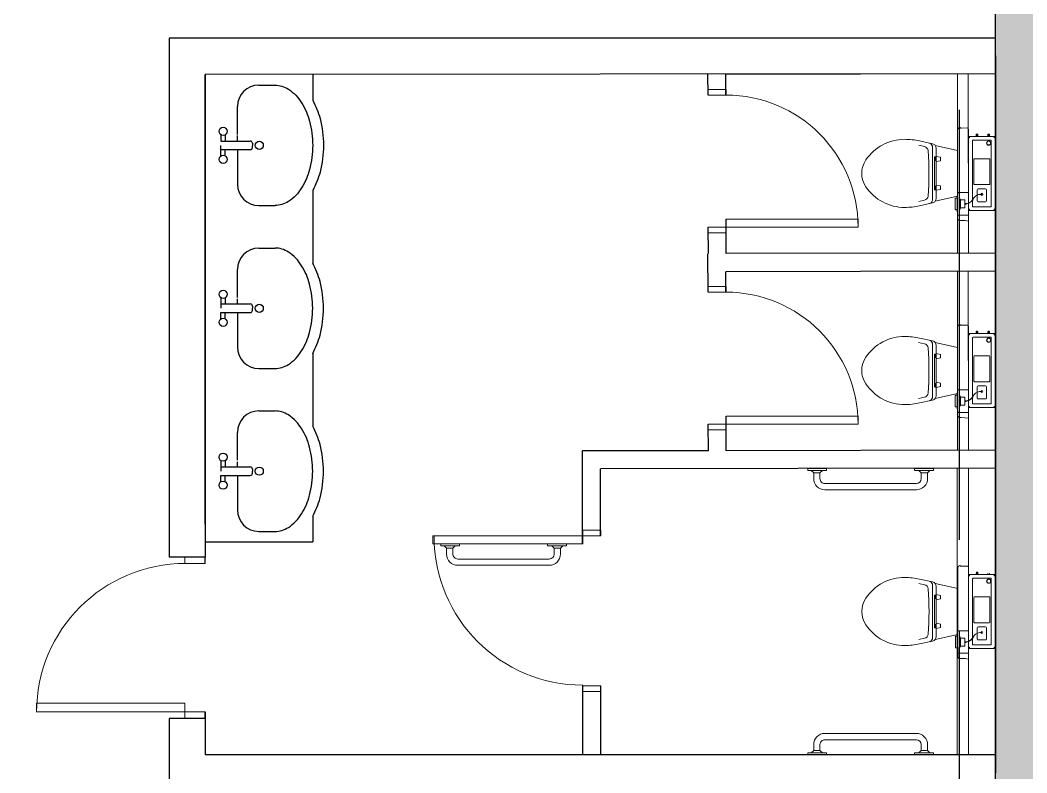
# Model space of a CAD drawing. Header units: millimetres. Extents: x -1544140 to 7445918, y -1294905 to 2019878.
# Drawn here: x 130160 to 135774, y 258207 to 262407 of the extents above; entities that cross this region are included whole.
import ezdxf

# ---------------------------------------------------------------- set-up
doc = ezdxf.new("R2010")
doc.units = ezdxf.units.MM
doc.header["$MEASUREMENT"] = 0
doc.linetypes.add('ACAD_ISO02W100', pattern=[15, 12, -3])
doc.layers.add('JA_Building Outline', color=7, linetype='Continuous', lineweight=5)
doc.layers.add('SANTEH', color=7, linetype='Continuous')

msp = doc.modelspace()

# ---------------------------------------------------------------- hatches: boundary and pattern name
at = {"true_color": 0x636466, "transparency": 33554687}
h = msp.add_hatch(color=251, dxfattribs=at)
h.dxf.hatch_style = 1
h.paths.add_polyline_path([(147385.5, 230107.1), (141380.1, 230107.1), (141379.9, 229707.1), (147385.4, 229707.1)])
h.paths.add_polyline_path([(153369.4, 230107.1), (147385.5, 230107.1), (147385.4, 229707.1), (153369.1, 229707.1)])
h.paths.add_polyline_path([(159397.7, 230107.1), (153369.4, 230107.1), (153369.1, 229707.1), (159397.7, 229707.1)])
h.paths.add_polyline_path([(165397.7, 230107.1), (159397.7, 230107.1), (159397.7, 229707.1), (165397.7, 229707.1)])
h.paths.add_polyline_path([(171397.7, 230107.1), (165397.7, 230107.1), (165397.7, 229707.1), (171397.7, 229707.1)])
h.paths.add_polyline_path([(165397.7, 208307.1), (159597.7, 208307.1), (159597.7, 196707.1), (165397.7, 196707.1), (165397.7, 197107.1), (159997.7, 197107.1), (159997.7, 207907.1), (165397.7, 207907.1)])
h.paths.add_polyline_path([(171397.7, 208307.1), (165397.7, 208307.1), (165397.7, 207907.1), (171397.7, 207907.1)])
h.paths.add_polyline_path([(165397.7, 163307.1), (153316, 163307.1), (153315.7, 162907.1), (165397.7, 162907.1)])
h.paths.add_polyline_path([(153197.7, 184307.1), (147369.8, 184307.1), (147369.7, 183907.1), (152797.7, 183907.1), (152797.7, 162907.1), (153315.7, 162907.1), (153316, 163307.1), (153197.7, 163307.1)])
h.paths.add_polyline_path([(147369.8, 184307.1), (142575.3, 184307.1), (142575.3, 183907.1), (147369.7, 183907.1)])
h.paths.add_polyline_path([(165997.7, 190959.2), (165597.7, 190959.2), (165597.7, 163307.1), (165397.7, 163307.1), (165397.7, 162907.1), (165997.7, 162907.1)])
h.paths.add_polyline_path([(165597.7, 191859.2), (165997.7, 191859.2), (165997.7, 197107.1), (165397.7, 197107.1), (165397.7, 196707.1), (165597.7, 196707.1)])
h.paths.add_polyline_path([(180461.7, 229707.1), (180461.7, 230107.1), (171397.7, 230107.1), (171397.7, 229707.1)])
h.paths.add_polyline_path([(181361.7, 230107.1), (181361.7, 229707.1), (183597.7, 229707.1), (183597.7, 208307.1), (171397.7, 208307.1), (171397.7, 207907.1), (183997.7, 207907.1), (183997.7, 230107.1)])
h.paths.add_polyline_path([(131135.5, 266107.1), (131135.5, 265707.1), (135597.7, 265707.1), (135597.8, 229707.1), (141379.9, 229707.1), (141380.1, 230107.1), (135997.8, 230107.1), (135997.7, 266107.1)])
h.paths.add_polyline_path([(130235.5, 265707.1), (130235.5, 266107.1), (113797.7, 266107.1), (113797.7, 229462.1), (114197.7, 229462.4), (114197.7, 265707.1)])

# ---------------------------------------------------------------- linework, layer by layer
at = {"color": 9, "linetype": 'ACAD_ISO02W100', "ltscale": 200, "true_color": 0xc4c4c5}
msp.add_line((135397.9, 184507.1), (135397.7, 265707.1), dxfattribs=at)
for p, q in [((135598, 262307.3), (130991.3, 262306.9)), ((130991.3, 262306.9), (130991.5, 259411.3)), ((135598.2, 262107.3), (131191.3, 262103.4)), ((131191.3, 262103.4), (131191.5, 259411.3)), ((130991.5, 258510.9), (130991.3, 255378.9)), ((135598.2, 258307.3), (131191.8, 258307.3))]:
    msp.add_line(p, q)
at = {"color": 152, "true_color": 0x2776bb}
for p, q in [((135598.2, 262207.3), (135598.2, 258207.3)), ((133995.8, 261988.9), (133995.5, 262105.9)), ((135598, 262107.4), (134095.5, 262103.6)), ((134095.8, 261988.9), (134095.5, 262103.6)), ((134097.8, 261104.8), (134097.5, 261296.6)), ((133998, 261104.6), (133997.6, 261252.9)), ((133995.8, 260888.9), (133995.2, 261103.4)), ((135598.1, 261107.3), (134097.8, 261104.8)), ((135598, 261007.4), (134095.5, 261003.6)), ((134095.8, 260888.9), (134095.5, 261003.6)), ((134097.8, 260004.8), (134097.5, 260196.6)), ((133998, 260004.6), (133997.6, 260152.9)), ((133998, 260004.7), (133295.3, 260003.6)), ((133296.2, 259485.4), (133295.3, 260003.4)), ((135598, 260007.3), (134097.8, 260004.8)), ((135598.2, 259907.3), (133395.5, 259903.5)), ((133396.1, 259529.2), (133395.5, 259903.5)), ((131191.3, 259495.6), (131791.3, 259495.6)), ((135598.2, 259310.3), (135598.2, 258904.3)), ((133298, 258307.3), (133297.4, 258696.6)), ((133398.2, 258307.3), (133397.6, 258693.2)), ((135598.2, 258307.3), (133398.2, 258307.3))]:
    msp.add_line(p, q, dxfattribs=at)
at = {"color": 7}
for p, q in [((131191.5, 259411.3), (130991.5, 259411.3)), ((131191.5, 259375.2), (131191.5, 259410.9)), ((131191.5, 258547), (131191.8, 258307.3)), ((131191.5, 258510.9), (131191.5, 258547)), ((131191.5, 258510.9), (130991.5, 258510.9))]:
    msp.add_line(p, q, dxfattribs=at)
msp.add_lwpolyline([(131135.5, 265707.1), (135597.7, 265707.1), (135597.8, 229507.1), (135597.8, 229707.1), (180461.7, 229707.1)])
at = {"layer": 'JA_Building Outline', "color": 152, "lineweight": 20, "true_color": 0x2776bb}
for p, q in [((135387.5, 262106.9), (135388, 261107.1, 0)), ((135447.5, 262107), (135448, 261107.1)), ((135388, 261798.8, 0), (135392.9, 261804.8, 0)), ((135388, 261297.4, 0), (135388, 261798.8, 0)), ((135392.9, 261804.8, 0), (135396.7, 261807.5, 0)), ((135396.7, 261807.5, 0), (135399.8, 261808, 0)), ((135399.8, 261808, 0), (135402.2, 261807.1, 0)), ((135402.2, 261807.1, 0), (135404.1, 261805.7, 0)), ((135404.1, 261805.7, 0), (135405.8, 261804.7, 0)), ((135405.8, 261804.7, 0), (135407.4, 261804.6, 0)), ((135407.4, 261804.6, 0), (135409, 261805.2, 0)), ((135409, 261805.2, 0), (135442.6, 261805.6)), ((135442.6, 261805.6), (135444.3, 261805.3)), ((135444.3, 261805.3), (135446.1, 261803.4)), ((135446.1, 261803.4), (135448, 261799.3)), ((135448, 261286.4), (135448, 261799.3)), ((135248.4, 261716.9, 0), (135175.3, 261733.1, 0)), ((135489.5, 261758.3), (135496, 261758.3)), ((135491.5, 261763.3), (135493.5, 261763.3)), ((135492, 261770.8), (135493.5, 261770.8)), ((135498, 261771.3), (135494, 261771.3)), ((135498, 261766.3), (135494, 261766.3)), ((135502.5, 261758.3), (135496, 261758.3)), ((135500, 261770.8), (135498.5, 261770.8)), ((135500.5, 261763.3), (135498.5, 261763.3)), ((135554.5, 261758.3), (135561, 261758.3)), ((135556.5, 261763.3), (135558.5, 261763.3)), ((135557, 261770.8), (135558.5, 261770.8)), ((135563, 261771.3), (135559, 261771.3)), ((135563, 261766.3), (135559, 261766.3)), ((135567.5, 261758.3), (135561, 261758.3)), ((135565, 261770.8), (135563.5, 261770.8)), ((135565.5, 261763.3), (135563.5, 261763.3)), ((135170.6, 261708.6, 0), (135203.4, 261701.3, 0)), ((135248, 261696.9, 0), (135248, 261407.3, 0)), ((135388, 261679.9, 0), (135262.9, 261707.7, 0)), ((135268, 261692.5, 0), (135268, 261649.1, 0)), ((135388, 261702.4, 0), (135388, 261401.8, 0)), ((135388, 261679.9, 0), (135388, 261424.3, 0)), ((135258, 261639.1, 0), (135258, 261465.1, 0)), ((135262, 261640.1, 0), (135262, 261624.1, 0)), ((135268, 261640.1, 0), (135262, 261640.1, 0)), ((135262, 261624.1, 0), (135268, 261624.1, 0)), ((135268, 261649.1, 0), (135268, 261455.1, 0)), ((135293, 261642.1, 0), (135268, 261646.5, 0)), ((135268, 261617.7, 0), (135293, 261622.1, 0)), ((135293, 261622.1, 0), (135293, 261642.1, 0)), ((135262, 261480.1, 0), (135268, 261480.1, 0)), ((135262, 261464.1, 0), (135262, 261480.1, 0)), ((135268, 261464.1, 0), (135262, 261464.1, 0)), ((135268, 261486.5, 0), (135293, 261482.1, 0)), ((135293, 261462.1, 0), (135268, 261457.7, 0)), ((135268, 261455.1, 0), (135268, 261411.8, 0)), ((135293, 261482.1, 0), (135293, 261462.1, 0)), ((135203.4, 261403, 0), (135170.6, 261395.7, 0)), ((135262.9, 261396.6, 0), (135388, 261424.3, 0)), ((135375, 261352.3, 0), (135375, 261411.3, 0)), ((135378, 261414.3, 0), (135385, 261414.3, 0)), ((135385, 261339.8, 0), (135385, 261423.8, 0)), ((135175.3, 261371.1, 0), (135248.4, 261387.4, 0)), ((135378, 261349.3, 0), (135385, 261349.3, 0)), ((135388, 261297.4, 0), (135393.3, 261292.6, 0)), ((135393.3, 261292.6, 0), (135398.3, 261290.4, 0)), ((135398.3, 261290.4, 0), (135403, 261289.9, 0)), ((135403, 261289.9, 0), (135407.4, 261289.8, 0)), ((135407.4, 261289.8, 0), (135430.1, 261289)), ((135430.1, 261289), (135448, 261286.4)), ((135387.4, 261006.9), (135388, 260007.1, 0)), ((135447.4, 261007), (135448, 260007.1)), ((135388, 260698.9, 0), (135392.9, 260704.8, 0)), ((135388, 260197.4, 0), (135388, 260698.9, 0)), ((135392.9, 260704.8, 0), (135396.7, 260707.5, 0)), ((135396.7, 260707.5, 0), (135399.8, 260708, 0)), ((135399.8, 260708, 0), (135402.1, 260707.1, 0)), ((135402.1, 260707.1, 0), (135404.1, 260705.7, 0)), ((135404.1, 260705.7, 0), (135405.8, 260704.7, 0)), ((135405.8, 260704.7, 0), (135407.4, 260704.6, 0)), ((135407.4, 260704.6, 0), (135409, 260705.2, 0)), ((135409, 260705.2, 0), (135442.6, 260705.6)), ((135442.6, 260705.6), (135444.3, 260705.3)), ((135444.3, 260705.3), (135446, 260703.4)), ((135446, 260703.4), (135448, 260699.3)), ((135448, 260186.4), (135448, 260699.3)), ((135489.5, 260658.3), (135496, 260658.3)), ((135491.5, 260663.3), (135493.5, 260663.3)), ((135492, 260670.8), (135493.5, 260670.8)), ((135498, 260671.3), (135494, 260671.3)), ((135498, 260666.3), (135494, 260666.3)), ((135502.5, 260658.3), (135496, 260658.3)), ((135500, 260670.8), (135498.5, 260670.8)), ((135500.5, 260663.3), (135498.5, 260663.3)), ((135554.5, 260658.3), (135561, 260658.3)), ((135556.5, 260663.3), (135558.5, 260663.3)), ((135557, 260670.8), (135558.5, 260670.8)), ((135563, 260671.3), (135559, 260671.3)), ((135563, 260666.3), (135559, 260666.3)), ((135567.5, 260658.3), (135561, 260658.3)), ((135565, 260670.8), (135563.5, 260670.8)), ((135565.5, 260663.3), (135563.5, 260663.3)), ((135170.5, 260608.6, 0), (135203.4, 260601.3, 0)), ((135248.4, 260616.9, 0), (135175.2, 260633.1, 0)), ((135388, 260579.9, 0), (135262.8, 260607.7, 0)), ((135388, 260602.4, 0), (135388, 260301.8, 0)), ((135248, 260596.9, 0), (135248, 260307.3, 0)), ((135268, 260592.5, 0), (135268, 260549.1, 0)), ((135268, 260549.1, 0), (135268, 260355.1, 0)), ((135293, 260542.1, 0), (135268, 260546.5, 0)), ((135388, 260579.9, 0), (135388, 260324.3, 0)), ((135258, 260539.1, 0), (135258, 260365.1, 0)), ((135262, 260540.1, 0), (135262, 260524.1, 0)), ((135268, 260540.1, 0), (135262, 260540.1, 0)), ((135262, 260524.1, 0), (135268, 260524.1, 0)), ((135268, 260517.7, 0), (135293, 260522.1, 0)), ((135293, 260522.1, 0), (135293, 260542.1, 0)), ((135262, 260380.1, 0), (135268, 260380.1, 0)), ((135262, 260364.1, 0), (135262, 260380.1, 0)), ((135268, 260386.5, 0), (135293, 260382.1, 0)), ((135293, 260382.1, 0), (135293, 260362.1, 0)), ((135268, 260364.1, 0), (135262, 260364.1, 0)), ((135262.8, 260296.6, 0), (135388, 260324.3, 0)), ((135293, 260362.1, 0), (135268, 260357.7, 0)), ((135268, 260355.1, 0), (135268, 260311.8, 0)), ((135385, 260239.8, 0), (135385, 260323.8, 0)), ((135203.4, 260303, 0), (135170.5, 260295.7, 0)), ((135175.2, 260271.1, 0), (135248.4, 260287.4, 0)), ((135375, 260252.3, 0), (135375, 260311.3, 0)), ((135378, 260314.3, 0), (135385, 260314.3, 0)), ((135378, 260249.3, 0), (135385, 260249.3, 0)), ((135388, 260197.4, 0), (135393.3, 260192.6, 0)), ((135393.3, 260192.6, 0), (135398.2, 260190.4, 0)), ((135398.2, 260190.4, 0), (135402.9, 260189.9, 0)), ((135402.9, 260189.9, 0), (135407.4, 260189.8, 0)), ((135407.4, 260189.8, 0), (135430, 260189)), ((135430, 260189), (135448, 260186.4)), ((135385.3, 259906.7), (135385.3, 258307.3)), ((135447.8, 259906.9), (135448.2, 258307.3)), ((135388.2, 259354.3, 0), (135393.1, 259360.2, 0)), ((135388.2, 258852.9, 0), (135388.2, 259354.3, 0)), ((135393.1, 259360.2, 0), (135397, 259363, 0)), ((135397, 259363, 0), (135400, 259363.5, 0)), ((135400, 259363.5, 0), (135402.4, 259362.6, 0)), ((135402.4, 259362.6, 0), (135404.3, 259361.2, 0)), ((135404.3, 259361.2, 0), (135406, 259360.1, 0)), ((135406, 259360.1, 0), (135407.6, 259360.1, 0)), ((135407.6, 259360.1, 0), (135409.2, 259360.7, 0)), ((135409.2, 259360.7, 0), (135442.8, 259361.1)), ((135442.8, 259361.1), (135444.5, 259360.7)), ((135444.5, 259360.7), (135446.3, 259358.9)), ((135446.3, 259358.9), (135448.2, 259354.8)), ((135448.2, 258841.8), (135448.2, 259354.8)), ((135489.7, 259313.8), (135496.2, 259313.8)), ((135491.7, 259318.8), (135493.7, 259318.8)), ((135492.2, 259326.3), (135493.7, 259326.3)), ((135498.2, 259326.8), (135494.2, 259326.8)), ((135498.2, 259321.8), (135494.2, 259321.8)), ((135502.7, 259313.8), (135496.2, 259313.8)), ((135500.2, 259326.3), (135498.7, 259326.3)), ((135500.7, 259318.8), (135498.7, 259318.8)), ((135554.7, 259313.8), (135561.2, 259313.8)), ((135556.7, 259318.8), (135558.7, 259318.8)), ((135567.7, 259313.8), (135561.2, 259313.8)), ((135565.7, 259318.8), (135563.7, 259318.8)), ((135170.8, 259264, 0), (135203.6, 259256.7, 0)), ((135248.6, 259272.4, 0), (135175.5, 259288.6, 0)), ((135388.2, 259235.4, 0), (135263.1, 259263.2, 0)), ((135388.2, 259257.9, 0), (135388.2, 258957.3, 0)), ((135248.2, 259252.4, 0), (135248.2, 258962.8, 0)), ((135268.2, 259248, 0), (135268.2, 259204.6, 0)), ((135268.2, 259204.6, 0), (135268.2, 259010.6, 0)), ((135293.2, 259197.6, 0), (135268.2, 259202, 0)), ((135388.2, 259235.4, 0), (135388.2, 258979.8, 0)), ((135258.2, 259194.6, 0), (135258.2, 259020.6, 0)), ((135262.2, 259195.6, 0), (135262.2, 259179.6, 0)), ((135268.2, 259195.6, 0), (135262.2, 259195.6, 0)), ((135262.2, 259179.6, 0), (135268.2, 259179.6, 0)), ((135268.2, 259173.2, 0), (135293.2, 259177.6, 0)), ((135293.2, 259177.6, 0), (135293.2, 259197.6, 0)), ((135262.2, 259035.6, 0), (135268.2, 259035.6, 0)), ((135262.2, 259019.6, 0), (135262.2, 259035.6, 0)), ((135268.2, 259042, 0), (135293.2, 259037.6, 0)), ((135293.2, 259037.6, 0), (135293.2, 259017.6, 0)), ((135268.2, 259019.6, 0), (135262.2, 259019.6, 0)), ((135263.1, 258952, 0), (135388.2, 258979.8, 0)), ((135293.2, 259017.6, 0), (135268.2, 259013.2, 0)), ((135268.2, 259010.6, 0), (135268.2, 258967.2, 0)), ((135385.2, 258895.2, 0), (135385.2, 258979.2, 0)), ((135203.6, 258958.5, 0), (135170.8, 258951.2, 0)), ((135175.5, 258926.6, 0), (135248.6, 258942.8, 0)), ((135375.2, 258907.7, 0), (135375.2, 258966.7, 0)), ((135378.2, 258969.7, 0), (135385.2, 258969.7, 0)), ((135378.2, 258904.7, 0), (135385.2, 258904.7, 0)), ((135388.2, 258852.9, 0), (135393.5, 258848, 0)), ((135393.5, 258848, 0), (135398.5, 258845.9, 0)), ((135398.5, 258845.9, 0), (135403.2, 258845.4, 0)), ((135403.2, 258845.4, 0), (135407.7, 258845.3, 0)), ((135407.7, 258845.3, 0), (135430.3, 258844.5)), ((135430.3, 258844.5), (135448.2, 258841.8))]:
    msp.add_line(p, q, dxfattribs=at)
at = {"layer": 'JA_Building Outline', "color": 152, "lineweight": 0, "true_color": 0x2776bb}
for p, q in [((133997.6, 261988.9), (133997.6, 262020.9)), ((133997.6, 262020.9), (134097.6, 262020.9)), ((134097.6, 262020.9), (134097.6, 261988.9)), ((134097.6, 261988.9), (133997.6, 261988.9)), ((133997.6, 261220.9), (133997.6, 261252.9)), ((133997.6, 261252.9), (134097.6, 261252.9)), ((134097.6, 261220.9), (133997.6, 261220.9)), ((134097.6, 261252.9), (134097.6, 261220.9)), ((133997.6, 260888.9), (133997.6, 260920.9)), ((133997.6, 260920.9), (134097.6, 260920.9)), ((134097.6, 260888.9), (133997.6, 260888.9)), ((134097.6, 260920.9), (134097.6, 260888.9)), ((133997.6, 260120.9), (133997.6, 260152.9)), ((133997.6, 260152.9), (134097.6, 260152.9)), ((134097.6, 260120.9), (133997.6, 260120.9)), ((134097.6, 260152.9), (134097.6, 260120.9)), ((133297.6, 259529.2), (133297.6, 259561.2)), ((133297.6, 259561.2), (133397.6, 259561.2)), ((133397.6, 259561.2), (133397.6, 259529.2)), ((133397.6, 259529.2), (133297.6, 259529.2)), ((133297.6, 258661.2), (133297.6, 258693.2)), ((133297.6, 258693.2), (133397.6, 258693.2)), ((133397.6, 258661.2), (133297.6, 258661.2)), ((133397.6, 258693.2), (133397.6, 258661.2))]:
    msp.add_line(p, q, dxfattribs=at)
at = {"layer": 'JA_Building Outline', "color": 152, "lineweight": 5, "true_color": 0x2776bb}
for p, q in [((134097.6, 261988.9), (133997.6, 261988.9)), ((134097.6, 261252.9), (133997.6, 261252.9)), ((134097.6, 260888.9), (133997.6, 260888.9)), ((134097.6, 260152.9), (133997.6, 260152.9)), ((133297.6, 259529.2), (133397.6, 259529.2)), ((133297.6, 258693.2), (133397.6, 258693.2))]:
    msp.add_line(p, q, dxfattribs=at)
at = {"layer": 'JA_Building Outline', "color": 152, "linetype": 'Continuous', "lineweight": 20, "true_color": 0x2776bb}
for p, q in [((135448, 261592.3), (135448, 261754.8)), ((135595, 261757.8), (135451, 261757.8)), ((135470.6, 261688.3), (135470.6, 261735)), ((135473.6, 261738), (135572.3, 261738)), ((135575.3, 261688.3), (135575.3, 261735)), ((135598, 261754.8), (135598, 261511.3)), ((135470.6, 261511.3), (135470.6, 261688.3)), ((135575.3, 261611.3), (135575.3, 261688.3)), ((135478.6, 261492.4), (135478.6, 261631.1)), ((135481.6, 261634.1), (135564.3, 261634.1)), ((135567.3, 261492.4), (135567.3, 261631.1)), ((135448, 261592.3), (135448, 261348.8)), ((135575.3, 261592.3), (135575.3, 261611.3)), ((135575.3, 261439.3), (135575.3, 261592.3)), ((135470.6, 261492.3), (135470.6, 261511.3)), ((135598, 261511.3), (135598, 261348.8)), ((135398, 261443.9, 0), (135388, 261444.3, 0)), ((135470.6, 261439.3), (135470.6, 261492.3)), ((135481.6, 261489.4), (135564.3, 261489.4)), ((135497.5, 261439.3), (135497.5, 261460.8)), ((135543, 261466.3), (135503, 261466.3)), ((135548.5, 261439.3), (135548.5, 261460.8)), ((135398, 261381.8, 0), (135398, 261443.9, 0)), ((135398, 261410.3, 0), (135400.5, 261410.3, 0)), ((135402.5, 261408.3, 0), (135402.5, 261394.8, 0)), ((135402.5, 261381.8, 0), (135402.5, 261396.7, 0)), ((135427.7, 261404.2, 0), (135403, 261404.2, 0)), ((135403, 261404.2, 0), (135403, 261381.8, 0)), ((135427.7, 261404.2, 0), (135427.7, 261381.8, 0)), ((135470.6, 261368.5), (135470.6, 261439.3)), ((135497.5, 261398.8), (135497.5, 261439.3)), ((135543, 261393.3), (135503, 261393.3)), ((135548.5, 261398.8), (135548.5, 261439.3)), ((135575.3, 261368.5), (135575.3, 261439.3)), ((135398, 261319.6, 0), (135398, 261381.8, 0)), ((135398, 261353.3, 0), (135400.5, 261353.3, 0)), ((135402.5, 261381.8, 0), (135402.5, 261366.8, 0)), ((135402.5, 261355.3, 0), (135402.5, 261368.8, 0)), ((135403, 261381.8, 0), (135403, 261359.3, 0)), ((135427.7, 261359.3, 0), (135403, 261359.3, 0)), ((135428.7, 261384.1, 0), (135427.7, 261384.1, 0)), ((135427.7, 261359.3, 0), (135427.7, 261381.8, 0)), ((135428.7, 261379.4, 0), (135427.7, 261379.4, 0)), ((135429.6, 261383.7, 0), (135428.7, 261384.1, 0)), ((135429.6, 261379.8, 0), (135428.7, 261379.4, 0)), ((135434.1, 261383.7, 0), (135429.6, 261383.7, 0)), ((135429.6, 261383.7, 0), (135429.6, 261383.7, 0)), ((135434.1, 261379.9, 0), (135429.6, 261379.9, 0)), ((135429.6, 261379.9, 0), (135429.6, 261379.8, 0)), ((135436.4, 261383.2, 0), (135434.1, 261383.7, 0)), ((135436.4, 261380.3, 0), (135434.1, 261379.9, 0)), ((135595, 261345.8), (135451, 261345.8)), ((135473.6, 261365.5), (135572.3, 261365.5)), ((135398, 261319.6, 0), (135388, 261319.3, 0)), ((135448, 260492.3), (135448, 260654.8)), ((135595, 260657.8), (135451, 260657.8)), ((135470.6, 260588.3), (135470.6, 260635)), ((135473.6, 260638), (135572.3, 260638)), ((135575.3, 260588.3), (135575.3, 260635)), ((135598, 260654.8), (135598, 260411.3)), ((135470.6, 260411.3), (135470.6, 260588.3)), ((135575.3, 260511.3), (135575.3, 260588.3)), ((135448, 260492.3), (135448, 260248.8)), ((135478.6, 260392.4), (135478.6, 260531.1)), ((135481.6, 260534.1), (135564.3, 260534.1)), ((135567.3, 260392.4), (135567.3, 260531.1)), ((135575.3, 260492.3), (135575.3, 260511.3)), ((135575.3, 260339.3), (135575.3, 260492.3)), ((135470.6, 260392.3), (135470.6, 260411.3)), ((135470.6, 260339.3), (135470.6, 260392.3)), ((135481.6, 260389.4), (135564.3, 260389.4)), ((135598, 260411.3), (135598, 260248.8)), ((135398, 260343.9, 0), (135388, 260344.3, 0)), ((135398, 260281.8, 0), (135398, 260343.9, 0)), ((135470.6, 260268.5), (135470.6, 260339.3)), ((135497.4, 260339.3), (135497.4, 260360.8)), ((135497.4, 260298.8), (135497.4, 260339.3)), ((135543, 260366.3), (135503, 260366.3)), ((135548.5, 260339.3), (135548.5, 260360.8)), ((135548.5, 260298.8), (135548.5, 260339.3)), ((135575.3, 260268.5), (135575.3, 260339.3)), ((135398, 260310.3, 0), (135400.5, 260310.3, 0)), ((135398, 260219.6, 0), (135398, 260281.8, 0)), ((135402.5, 260308.3, 0), (135402.5, 260294.8, 0)), ((135402.5, 260281.8, 0), (135402.5, 260296.7, 0)), ((135402.5, 260281.8, 0), (135402.5, 260266.8, 0)), ((135402.5, 260255.3, 0), (135402.5, 260268.8, 0)), ((135427.6, 260304.2, 0), (135403, 260304.2, 0)), ((135403, 260304.2, 0), (135403, 260281.8, 0)), ((135403, 260281.8, 0), (135403, 260259.3, 0)), ((135427.6, 260304.2, 0), (135427.6, 260281.8, 0)), ((135428.6, 260284.1, 0), (135427.6, 260284.1, 0)), ((135427.6, 260259.3, 0), (135427.6, 260281.8, 0)), ((135428.6, 260279.4, 0), (135427.6, 260279.4, 0)), ((135429.5, 260283.7, 0), (135428.6, 260284.1, 0)), ((135429.5, 260279.8, 0), (135428.6, 260279.4, 0)), ((135434, 260283.7, 0), (135429.5, 260283.7, 0)), ((135429.5, 260283.7, 0), (135429.5, 260283.7, 0)), ((135434, 260279.9, 0), (135429.5, 260279.9, 0)), ((135429.5, 260279.9, 0), (135429.5, 260279.8, 0)), ((135436.3, 260283.2, 0), (135434, 260283.7, 0)), ((135436.3, 260280.3, 0), (135434, 260279.9, 0)), ((135473.6, 260265.5), (135572.3, 260265.5)), ((135543, 260293.3), (135503, 260293.3)), ((135398, 260219.6, 0), (135388, 260219.3, 0)), ((135398, 260253.3, 0), (135400.5, 260253.3, 0)), ((135427.6, 260259.3, 0), (135403, 260259.3, 0)), ((135595, 260245.8), (135451, 260245.8)), ((135595.2, 259313.3), (135451.2, 259313.3)), ((135448.2, 259147.8), (135448.2, 259310.3)), ((135470.9, 259243.8), (135470.9, 259290.5)), ((135473.9, 259293.5), (135572.6, 259293.5)), ((135575.6, 259243.8), (135575.6, 259290.5)), ((135598.2, 259310.3), (135598.2, 259066.8)), ((135470.9, 259066.8), (135470.9, 259243.8)), ((135575.6, 259166.8), (135575.6, 259243.8)), ((135448.2, 259147.8), (135448.2, 258904.3)), ((135478.9, 259047.9), (135478.9, 259186.6)), ((135481.9, 259189.6), (135564.6, 259189.6)), ((135567.6, 259047.9), (135567.6, 259186.6)), ((135575.6, 259147.8), (135575.6, 259166.8)), ((135575.6, 258994.8), (135575.6, 259147.8)), ((135470.9, 259047.8), (135470.9, 259066.8)), ((135470.9, 258994.8), (135470.9, 259047.8)), ((135481.9, 259044.9), (135564.6, 259044.9)), ((135598.2, 259066.8), (135598.2, 258904.3)), ((135398.2, 258999.4, 0), (135388.2, 258999.7, 0)), ((135398.2, 258937.3, 0), (135398.2, 258999.4, 0)), ((135470.9, 258924), (135470.9, 258994.8)), ((135497.7, 258994.8), (135497.7, 259016.3)), ((135497.7, 258954.3), (135497.7, 258994.8)), ((135543.2, 259021.8), (135503.2, 259021.8)), ((135548.7, 258994.8), (135548.7, 259016.3)), ((135548.7, 258954.3), (135548.7, 258994.8)), ((135575.6, 258924), (135575.6, 258994.8)), ((135398.2, 258965.7, 0), (135400.7, 258965.7, 0)), ((135398.2, 258875.1, 0), (135398.2, 258937.3, 0)), ((135402.7, 258963.7, 0), (135402.7, 258950.2, 0)), ((135402.7, 258937.3, 0), (135402.7, 258952.2, 0)), ((135402.7, 258937.3, 0), (135402.7, 258922.3, 0)), ((135402.7, 258910.7, 0), (135402.7, 258924.2, 0)), ((135427.9, 258959.7, 0), (135403.2, 258959.7, 0)), ((135403.2, 258959.7, 0), (135403.2, 258937.3, 0)), ((135403.2, 258937.3, 0), (135403.2, 258914.8, 0)), ((135427.9, 258959.7, 0), (135427.9, 258937.3, 0)), ((135428.9, 258939.6, 0), (135427.9, 258939.6, 0)), ((135427.9, 258914.8, 0), (135427.9, 258937.3, 0)), ((135428.9, 258934.9, 0), (135427.9, 258934.9, 0)), ((135429.8, 258939.2, 0), (135428.9, 258939.6, 0)), ((135429.8, 258935.3, 0), (135428.9, 258934.9, 0)), ((135429.8, 258939.1, 0), (135429.8, 258939.2, 0)), ((135434.3, 258939.1, 0), (135429.8, 258939.1, 0)), ((135434.3, 258935.4, 0), (135429.8, 258935.4, 0)), ((135429.8, 258935.4, 0), (135429.8, 258935.3, 0)), ((135436.6, 258938.7, 0), (135434.3, 258939.1, 0)), ((135436.6, 258935.8, 0), (135434.3, 258935.4, 0)), ((135473.9, 258921), (135572.6, 258921)), ((135543.2, 258948.7), (135503.2, 258948.7)), ((135398.2, 258875.1, 0), (135388.2, 258874.7, 0)), ((135398.2, 258908.7, 0), (135400.7, 258908.7, 0)), ((135427.9, 258914.8, 0), (135403.2, 258914.8, 0)), ((135595.2, 258901.3), (135451.2, 258901.3))]:
    msp.add_line(p, q, dxfattribs=at)
at = {"layer": 'JA_Building Outline', "color": 152, "lineweight": 20, "ltscale": 2, "true_color": 0x2776bb}
for p, q in [((135489.5, 261758.3), (135491.5, 261763.3)), ((135489.5, 261758.3), (135489.5, 261757.8)), ((135492, 261770.8), (135492, 261763.3)), ((135493.5, 261770.8), (135493.5, 261759.3)), ((135493.5, 261770.8), (135493.5, 261766.8)), ((135498.5, 261770.8), (135498.5, 261759.3)), ((135500, 261770.8), (135500, 261763.3)), ((135502.5, 261758.3), (135500.5, 261763.3)), ((135502.5, 261758.3), (135502.5, 261757.8)), ((135554.5, 261758.3), (135556.5, 261763.3)), ((135554.5, 261758.3), (135554.5, 261757.8)), ((135557, 261770.8), (135557, 261763.3)), ((135558.5, 261770.8), (135558.5, 261759.3)), ((135558.5, 261770.8), (135558.5, 261766.8)), ((135563.5, 261770.8), (135563.5, 261759.3)), ((135565, 261770.8), (135565, 261763.3)), ((135567.5, 261758.3), (135565.5, 261763.3)), ((135567.5, 261758.3), (135567.5, 261757.8)), ((135448, 261444.8), (135388, 261444.8)), ((135436.4, 261380.3, 0), (135436.4, 261383.2, 0)), ((135448, 261318.8), (135388, 261318.8)), ((135489.5, 260658.3), (135491.5, 260663.3)), ((135489.5, 260658.3), (135489.5, 260657.8)), ((135492, 260670.8), (135492, 260663.3)), ((135493.5, 260670.8), (135493.5, 260659.3)), ((135493.5, 260670.8), (135493.5, 260666.8)), ((135498.5, 260670.8), (135498.5, 260659.3)), ((135500, 260670.8), (135500, 260663.3)), ((135502.5, 260658.3), (135500.5, 260663.3)), ((135502.5, 260658.3), (135502.5, 260657.8)), ((135554.5, 260658.3), (135556.5, 260663.3)), ((135554.5, 260658.3), (135554.5, 260657.8)), ((135557, 260670.8), (135557, 260663.3)), ((135558.5, 260670.8), (135558.5, 260659.3)), ((135558.5, 260670.8), (135558.5, 260666.8)), ((135563.5, 260670.8), (135563.5, 260659.3)), ((135565, 260670.8), (135565, 260663.3)), ((135567.5, 260658.3), (135565.5, 260663.3)), ((135567.5, 260658.3), (135567.5, 260657.8)), ((135448, 260344.8), (135388, 260344.8)), ((135436.3, 260280.3, 0), (135436.3, 260283.2, 0)), ((135448, 260218.8), (135388, 260218.8)), ((135489.7, 259313.8), (135491.7, 259318.8)), ((135489.7, 259313.8), (135489.7, 259313.3)), ((135492.2, 259326.3), (135492.2, 259318.8)), ((135493.7, 259326.3), (135493.7, 259314.8)), ((135493.7, 259326.3), (135493.7, 259322.3)), ((135498.7, 259326.3), (135498.7, 259314.8)), ((135500.2, 259326.3), (135500.2, 259318.8)), ((135502.7, 259313.8), (135500.7, 259318.8)), ((135502.7, 259313.8), (135502.7, 259313.3)), ((135554.7, 259313.8), (135556.7, 259318.8)), ((135554.7, 259313.8), (135554.7, 259313.3)), ((135567.7, 259313.8), (135565.7, 259318.8)), ((135567.7, 259313.8), (135567.7, 259313.3)), ((135448.2, 259000.3), (135388.2, 259000.3)), ((135436.6, 258935.8, 0), (135436.6, 258938.7, 0)), ((135448.2, 258874.2), (135388.2, 258874.2))]:
    msp.add_line(p, q, dxfattribs=at)
at = {"layer": 'JA_Building Outline', "color": 7, "lineweight": 0}
for p, q in [((131191.5, 259411.3), (131079, 259411.3)), ((131079, 259411.3), (131079, 259375.2)), ((131079, 259375.2), (131191.5, 259375.2)), ((131191.5, 259375.2), (131191.5, 259411.3)), ((131191.5, 258547), (131079, 258547)), ((131079, 258547), (131079, 258510.9)), ((131191.5, 258510.9), (131191.5, 258547)), ((131079, 258510.9), (131191.5, 258510.9))]:
    msp.add_line(p, q, dxfattribs=at)
at = {"layer": 'JA_Building Outline', "color": 7, "lineweight": 5}
for p, q in [((131079, 259375.2), (131191.5, 259375.2)), ((131079, 258547), (131191.5, 258547))]:
    msp.add_line(p, q, dxfattribs=at)
at = {"layer": 'JA_Building Outline', "color": 152, "lineweight": 5, "true_color": 0x2776bb}
for points in [[(134097.6, 261252.9), (134833.6, 261252.9), (134833.6, 261296.6), (134097.6, 261296.6)], [(134097.6, 260152.9), (134833.6, 260152.9), (134833.6, 260196.6), (134097.6, 260196.6)], [(133297.6, 259529.2), (132461.6, 259529.2), (132461.6, 259485.4), (133297.6, 259485.4)]]:
    msp.add_lwpolyline(points, close=True, dxfattribs=at)
at = {"layer": 'JA_Building Outline', "color": 152, "linetype": 'Continuous', "lineweight": 20, "true_color": 0x2776bb}
for points in [[(134657.5, 259906.4), (134657.5, 259895.2), (134552.5, 259895.2), (134552.5, 259906.4), (134657.5, 259906.4)], [(134572, 259895.2), (134585.2, 259882), (134620.2, 259882), (134633.4, 259895.2)], [(135147.9, 259906.4), (135147.9, 259895.2), (135252.9, 259895.2), (135252.9, 259906.4), (135147.9, 259906.4)], [(135233.4, 259895.2), (135220.2, 259882), (135185.2, 259882), (135172, 259895.2)], [(134657.5, 258307.3), (134657.5, 258318.4), (134552.5, 258318.4), (134552.5, 258307.3), (134657.5, 258307.3)], [(134572, 258318.4), (134585.2, 258331.6), (134620.2, 258331.6), (134633.4, 258318.4)], [(135147.9, 258307.3), (135147.9, 258318.4), (135252.9, 258318.4), (135252.9, 258307.3), (135147.9, 258307.3)], [(135233.4, 258318.4), (135220.2, 258331.6), (135185.2, 258331.6), (135172, 258318.4)]]:
    msp.add_lwpolyline(points, dxfattribs=at)
at = {"layer": 'JA_Building Outline', "color": 152, "lineweight": 20, "true_color": 0x2776bb}
for points in [[(134647.7, 259786.4), (135157.7, 259786.4, 0.414214), (135220.2, 259848.9), (135220.2, 259882), (135185.2, 259882), (135185.2, 259848.9, -0.414213), (135157.7, 259821.4), (134647.7, 259821.4, -0.414215), (134620.2, 259848.9), (134620.2, 259882), (134585.2, 259882), (134585.2, 259848.9, 0.414213)], [(134647.7, 258427.3), (135157.7, 258427.3, -0.414214), (135220.2, 258364.8), (135220.2, 258331.6), (135185.2, 258331.6), (135185.2, 258364.8, 0.414213), (135157.7, 258392.3), (134647.7, 258392.3, 0.414215), (134620.2, 258364.8), (134620.2, 258331.6), (134585.2, 258331.6), (134585.2, 258364.8, -0.414213)]]:
    msp.add_lwpolyline(points, format="xyb", close=True, dxfattribs=at)
at = {"layer": 'JA_Building Outline', "color": 152, "linetype": 'Continuous', "lineweight": 5, "true_color": 0x2776bb}
for points in [[(132610.4, 259485.4), (132610.4, 259474.2), (132505.4, 259474.2), (132505.4, 259485.4), (132610.4, 259485.4)], [(133100.9, 259485.4), (133100.9, 259474.2), (133205.9, 259474.2), (133205.9, 259485.4), (133100.9, 259485.4)], [(132525, 259474.2), (132538.2, 259461.1), (132573.2, 259461.1), (132586.3, 259474.2)], [(133186.3, 259474.2), (133173.2, 259461.1), (133138.2, 259461.1), (133125, 259474.2)]]:
    msp.add_lwpolyline(points, dxfattribs=at)
at = {"layer": 'JA_Building Outline', "color": 152, "lineweight": 5, "true_color": 0x2776bb}
msp.add_lwpolyline([(132600.7, 259365.4), (133110.7, 259365.4, 0.414214), (133173.2, 259427.9), (133173.2, 259461.1), (133138.2, 259461.1), (133138.2, 259427.9, -0.414213), (133110.7, 259400.4), (132600.7, 259400.4, -0.414215), (132573.2, 259427.9), (132573.2, 259461.1), (132538.2, 259461.1), (132538.2, 259427.9, 0.414213)], format="xyb", close=True, dxfattribs=at)
at = {"layer": 'JA_Building Outline', "color": 7, "lineweight": 5}
msp.add_lwpolyline([(131079, 258547), (130250.7, 258547), (130250.7, 258596.2), (131079, 258596.2)], close=True, dxfattribs=at)
at = {"layer": 'JA_Building Outline', "color": 152, "linetype": 'Continuous', "lineweight": 20, "true_color": 0x2776bb}
for centre, radius in [((135452, 261753.8), 2.5), ((135561, 261721.3), 12), ((135594, 261753.8), 2.5), ((135523, 261434.9), 6), ((135523, 261434.9), 4.8), ((135452, 261349.8), 2.5), ((135594, 261349.8), 2.5), ((135452, 260653.8), 2.5), ((135561, 260621.3), 12), ((135594, 260653.8), 2.5), ((135523, 260334.9), 6), ((135523, 260334.9), 4.8), ((135452, 260249.8), 2.5), ((135594, 260249.8), 2.5), ((135452.2, 259309.3), 2.5), ((135594.2, 259309.3), 2.5), ((135561.2, 259276.8), 12), ((135523.2, 258990.4), 6), ((135523.2, 258990.4), 4.8), ((135452.2, 258905.3), 2.5), ((135594.2, 258905.3), 2.5)]:
    msp.add_circle(centre, radius, dxfattribs=at)
at = {"layer": 'JA_Building Outline', "color": 152, "lineweight": 20, "ltscale": 2, "true_color": 0x2776bb}
for centre in [(135561, 261721.3), (135561, 260621.3), (135561.2, 259276.8)]:
    msp.add_circle(centre, 10.5, dxfattribs=at)
at = {"layer": 'JA_Building Outline', "color": 152, "lineweight": 5, "true_color": 0x2776bb}
for centre, radius, start, end in [((134095.8, 261252.3), 737.1, 0, 90), ((134095.8, 260152.3), 737.1, 0, 90), ((133297.6, 259525.8), 829.2, 180, 270)]:
    msp.add_arc(centre, radius, start, end, dxfattribs=at)
at = {"layer": 'JA_Building Outline', "color": 152, "lineweight": 20, "true_color": 0x2776bb}
for centre, radius, start, end in [((135093, 261480, 0), 262.2, 90, 145.855), ((135093, 261362, 0), 380.1, 77.5, 89.996), ((135494, 261770.8), 0.5, 90, 180), ((135498, 261770.8), 0.5, 0, 90), ((135498, 261766.8), 0.5, 270, 0), ((135559, 261770.8), 0.5, 90, 180), ((135563, 261770.8), 0.5, 0, 90), ((135563, 261766.8), 0.5, 270, 0), ((135198, 261676.9, 0), 25, 4.592, 77.5), ((133644.8, 261552.1, 0), 1583.2, 355.408, 4.592), ((135223, 261696.9, 0), 25, 359.999, 64.512), ((135243, 261692.5, 0), 25, 37.432, 77.503), ((135243, 261692.5, 0), 25, 359.998, 37.427), ((134986.6, 261552.1, 0), 133.6, 145.855, 214.145), ((135263, 261639.1, 0), 5, 89.999, 180), ((135263, 261649.1, 0), 5, 270, 0), ((135093, 261624.3, 0), 262.2, 214.145, 270), ((135263, 261465.1, 0), 5, 180, 270.001), ((135263, 261455.1, 0), 5, 0, 90), ((135198, 261427.4, 0), 25, 282.5, 355.408), ((135223, 261407.3, 0), 25, 295.488, 0), ((135243, 261411.8, 0), 25, 282.497, 322.568), ((135243, 261411.8, 0), 25, 322.573, 0.002), ((135378, 261411.3, 0), 3, 90, 180), ((135388, 261423.8, 0), 3, 90, 180), ((135093, 261742.3, 0), 380.1, 270.004, 282.5), ((135378, 261352.3, 0), 3, 180, 270), ((135388, 261339.8, 0), 3, 180, 270), ((135494, 260670.8), 0.5, 90, 180), ((135498, 260670.8), 0.5, 0, 90), ((135498, 260666.8), 0.5, 270, 0), ((135559, 260670.8), 0.5, 90, 180), ((135563, 260670.8), 0.5, 0, 90), ((135563, 260666.8), 0.5, 270, 0), ((135093, 260380, 0), 262.2, 90, 145.855), ((135092.9, 260262, 0), 380.1, 77.5, 89.996), ((135223, 260596.9, 0), 25, 359.999, 64.512), ((135243, 260592.5, 0), 25, 37.432, 77.503), ((135243, 260592.5, 0), 25, 359.998, 37.427), ((135198, 260576.9, 0), 25, 4.592, 77.5), ((133644.8, 260452.1, 0), 1583.2, 355.408, 4.592), ((135263, 260549.1, 0), 5, 270, 0), ((134986.6, 260452.1, 0), 133.6, 145.855, 214.145), ((135263, 260539.1, 0), 5, 89.999, 180), ((135093, 260524.3, 0), 262.2, 214.145, 270), ((135198, 260327.4, 0), 25, 282.5, 355.408), ((135263, 260365.1, 0), 5, 180, 270.001), ((135263, 260355.1, 0), 5, 0, 90), ((135388, 260323.8, 0), 3, 90, 180), ((135092.9, 260642.3, 0), 380.1, 270.004, 282.5), ((135223, 260307.3, 0), 25, 295.488, 0), ((135243, 260311.8, 0), 25, 282.497, 322.568), ((135243, 260311.8, 0), 25, 322.573, 0.002), ((135378, 260311.3, 0), 3, 90, 180), ((135378, 260252.3, 0), 3, 180, 270), ((135388, 260239.8, 0), 3, 180, 270), ((135494.2, 259326.3), 0.5, 90, 180), ((135498.2, 259326.3), 0.5, 0, 90), ((135498.2, 259322.3), 0.5, 270, 0), ((135093.2, 259035.5, 0), 262.2, 90, 145.855), ((135093.2, 258917.5, 0), 380.1, 77.5, 89.996), ((135198.2, 259232.3, 0), 25, 4.592, 77.5), ((135223.2, 259252.4, 0), 25, 359.999, 64.512), ((135243.2, 259248, 0), 25, 37.432, 77.503), ((135243.2, 259248, 0), 25, 359.998, 37.427), ((133645.1, 259107.6, 0), 1583.2, 355.408, 4.592), ((135263.2, 259194.6, 0), 5, 89.999, 180), ((135263.2, 259204.6, 0), 5, 270, 0), ((134986.8, 259107.6, 0), 133.6, 145.855, 214.145), ((135093.2, 259179.8, 0), 262.2, 214.145, 270), ((135198.2, 258982.9, 0), 25, 282.5, 355.408), ((135263.2, 259020.6, 0), 5, 180, 270.001), ((135263.2, 259010.6, 0), 5, 0, 90), ((135388.2, 258979.2, 0), 3, 90, 180), ((135093.2, 259297.8, 0), 380.1, 270.004, 282.5), ((135223.2, 258962.8, 0), 25, 295.488, 0), ((135243.2, 258967.2, 0), 25, 282.497, 322.568), ((135243.2, 258967.2, 0), 25, 322.573, 0.002), ((135378.2, 258966.7, 0), 3, 90, 180), ((135378.2, 258907.7, 0), 3, 180, 270), ((135388.2, 258895.2, 0), 3, 180, 270)]:
    msp.add_arc(centre, radius, start, end, dxfattribs=at)
at = {"layer": 'JA_Building Outline', "color": 152, "linetype": 'Continuous', "lineweight": 20, "true_color": 0x2776bb}
for centre, radius, start, end in [((135451, 261754.8), 3, 90, 180), ((135473.6, 261735), 3, 90, 180), ((135572.3, 261735), 3, 0, 90), ((135595, 261754.8), 3, 0, 90), ((135481.6, 261631.1), 3, 90, 180), ((135564.3, 261631.1), 3, 0, 90), ((135481.6, 261492.4), 3, 180, 270), ((135503, 261460.8), 5.52, 90, 180), ((135543, 261460.8), 5.52, 0, 90), ((135564.3, 261492.4), 3, 270, 0), ((135400.5, 261408.3, 0), 2, 0.0027, 89.9973), ((135404.5, 261396.7, 0), 2, 138.5896, 180.002), ((135503, 261398.8), 5.52, 180, 270), ((135543, 261398.8), 5.52, 270, 0), ((135400.5, 261355.3, 0), 2, 270.0013, 359.9987), ((135404.5, 261366.8, 0), 2, 180.0013, 221.4091), ((135451, 261348.8), 3, 180, 270), ((135473.6, 261368.5), 3, 180, 270), ((135572.3, 261368.5), 3, 270, 0), ((135595, 261348.8), 3, 270, 0), ((135451, 260654.8), 3, 90, 180), ((135473.6, 260635), 3, 90, 180), ((135572.3, 260635), 3, 0, 90), ((135595, 260654.8), 3, 0, 90), ((135481.6, 260531.1), 3, 90, 180), ((135564.3, 260531.1), 3, 0, 90), ((135481.6, 260392.4), 3, 180, 270), ((135564.3, 260392.4), 3, 270, 0), ((135503, 260360.8), 5.52, 90, 180), ((135543, 260360.8), 5.52, 0, 90), ((135400.5, 260308.3, 0), 2, 0.0027, 89.9973), ((135404.5, 260296.7, 0), 2, 138.5896, 180.002), ((135404.5, 260266.8, 0), 2, 180.0013, 221.4091), ((135473.6, 260268.5), 3, 180, 270), ((135503, 260298.8), 5.52, 180, 270), ((135543, 260298.8), 5.52, 270, 0), ((135572.3, 260268.5), 3, 270, 0), ((135400.5, 260255.3, 0), 2, 270.0013, 359.9987), ((135451, 260248.8), 3, 180, 270), ((135595, 260248.8), 3, 270, 0), ((135451.2, 259310.3), 3, 90, 180), ((135595.2, 259310.3), 3, 0, 90), ((135473.9, 259290.5), 3, 90, 180), ((135572.6, 259290.5), 3, 0, 90), ((135481.9, 259186.6), 3, 90, 180), ((135564.6, 259186.6), 3, 0, 90), ((135481.9, 259047.9), 3, 180, 270), ((135564.6, 259047.9), 3, 270, 0), ((135503.2, 259016.3), 5.52, 90, 180), ((135543.2, 259016.3), 5.52, 0, 90), ((135400.7, 258963.7, 0), 2, 0.0027, 89.9973), ((135404.7, 258952.2, 0), 2, 138.5896, 180.002), ((135404.7, 258922.3, 0), 2, 180.0013, 221.4091), ((135473.9, 258924), 3, 180, 270), ((135503.2, 258954.3), 5.52, 180, 270), ((135543.2, 258954.3), 5.52, 270, 0), ((135572.6, 258924), 3, 270, 0), ((135400.7, 258910.7, 0), 2, 270.0013, 359.9987), ((135451.2, 258904.3), 3, 180, 270), ((135595.2, 258904.3), 3, 270, 0)]:
    msp.add_arc(centre, radius, start, end, dxfattribs=at)
at = {"layer": 'JA_Building Outline', "color": 152, "lineweight": 20, "ltscale": 2, "true_color": 0x2776bb}
for centre, radius, start, end in [((135494, 261766.8), 0.5, 180, 270), ((135559, 261766.8), 0.5, 180, 270), ((135427.2, 261436.2), 54.7, 279.5763, 338.8349), ((135427.2, 261435.9), 55.4, 279.6331, 338.9729), ((135515.8, 261389.1), 46.4, 80.4942, 143.9169), ((135515.9, 261389.1), 45.8, 80.5269, 143.9505), ((135494, 260666.8), 0.5, 180, 270), ((135559, 260666.8), 0.5, 180, 270), ((135515.8, 260289.1), 46.4, 80.4942, 143.9169), ((135515.9, 260289.1), 45.8, 80.5269, 143.9505), ((135427.2, 260336.2), 54.7, 279.5763, 338.8349), ((135427.2, 260335.9), 55.4, 279.6331, 338.9729), ((135494.2, 259322.3), 0.5, 180, 270), ((135516, 258944.6), 46.4, 80.4942, 143.9169), ((135516.1, 258944.5), 45.8, 80.5269, 143.9505), ((135427.5, 258991.7), 54.7, 279.5763, 338.8349), ((135427.5, 258991.3), 55.4, 279.6331, 338.9729)]:
    msp.add_arc(centre, radius, start, end, dxfattribs=at)
at = {"layer": 'JA_Building Outline', "color": 7, "lineweight": 5}
msp.add_arc((131081.1, 258546.3), 829.5, 90, 180, dxfattribs=at)
at = {"layer": 'SANTEH', "color": 152, "true_color": 0x2776bb}
for p, q in [((131191.3, 259595.6), (131191.3, 262103.4)), ((131791.3, 262103.4), (131791.3, 261959.9)), ((131491.3, 262044.5), (131581.3, 262044.5)), ((131371.3, 261768.7), (131371.3, 261924.5)), ((131279.2, 261767.8), (131279.2, 261732.5)), ((131279.2, 261732.5), (131443.6, 261732.5)), ((131303.2, 261767.1), (131303.2, 261732.5)), ((131371.3, 261732.5), (131371.3, 261763)), ((131279.2, 261649.2), (131279.2, 261708.5)), ((131279.2, 261684.5), (131443.6, 261684.5)), ((131303.2, 261650), (131303.2, 261684.5)), ((131371.3, 261684.5), (131371.3, 261492.5)), ((131455.6, 261720.5), (131455.6, 261708.5)), ((131455.6, 261696.5), (131455.6, 261708.5)), ((131791.3, 261457.1), (131791.3, 261050.9)), ((131491.3, 261372.5), (131581.3, 261372.5)), ((131491.3, 261135.5), (131581.3, 261135.5)), ((131371.3, 260860.1), (131371.3, 261015.5)), ((131279.2, 260858.8), (131279.2, 260799.5)), ((131303.2, 260858), (131303.2, 260823.5)), ((131371.3, 260823.5), (131371.3, 260851.6)), ((131279.2, 260823.5), (131443.6, 260823.5)), ((131279.2, 260775.5), (131443.6, 260775.5)), ((131279.2, 260740.2), (131279.2, 260775.5)), ((131303.2, 260740.9), (131303.2, 260775.5)), ((131371.3, 260775.5), (131371.3, 260583.5)), ((131455.6, 260811.5), (131455.6, 260799.5)), ((131455.6, 260787.5), (131455.6, 260799.5)), ((131791.3, 260548), (131791.3, 260141.9)), ((131491.3, 260463.5), (131581.3, 260463.5)), ((131491.3, 260226.5), (131581.3, 260226.5)), ((131371.3, 259951.1), (131371.3, 260106.5)), ((131279.2, 259949.8), (131279.2, 259890.5)), ((131303.2, 259949), (131303.2, 259914.5)), ((131371.3, 259914.5), (131371.3, 259942.6)), ((131279.2, 259914.5), (131443.6, 259914.5)), ((131455.6, 259902.5), (131455.6, 259890.5)), ((131455.6, 259878.5), (131455.6, 259890.5)), ((131279.2, 259866.5), (131443.6, 259866.5)), ((131279.2, 259831.2), (131279.2, 259866.5)), ((131303.2, 259831.9), (131303.2, 259866.5)), ((131371.3, 259866.5), (131371.3, 259674.5)), ((131791.3, 259639), (131791.3, 259495.6)), ((131491.3, 259554.5), (131581.3, 259554.5))]:
    msp.add_line(p, q, dxfattribs=at)
for points in [[(131581.3, 262044.5, -0.147373), (131655.8, 262022.1, -0.107136), (131729.8, 261946.1, -0.076468), (131774.2, 261842.8, -0.063415), (131791.3, 261708.5, -0.063415), (131774.2, 261574.2, -0.076468), (131729.8, 261470.9, -0.107136), (131655.8, 261395, -0.147373), (131581.3, 261372.5, -0.147373)], [(131791.3, 261959.9, -0.064268), (131832.2, 261857.8, -0.063415), (131851.3, 261708.5, -0.063415), (131832.2, 261559.2, -0.064268), (131791.3, 261457.1, -0.107136)], [(131581.3, 260463.5, 0.147373), (131655.8, 260485.9, 0.107136), (131729.8, 260561.9, 0.076468), (131774.2, 260665.2, 0.063415), (131791.3, 260799.5, 0.063415), (131774.2, 260933.7, 0.076468), (131729.8, 261037, 0.107136), (131655.8, 261113, 0.147373), (131581.3, 261135.5, 0.147373)], [(131791.3, 260548, 0.064268), (131832.2, 260650.1, 0.063415), (131851.3, 260799.5, 0.063415), (131832.2, 260948.8, 0.064268), (131791.3, 261050.9, 0.107136)], [(131581.3, 259554.5, 0.147373), (131655.8, 259576.9, 0.107136), (131729.8, 259652.9, 0.076468), (131774.2, 259756.2, 0.063415), (131791.3, 259890.5, 0.063415), (131774.2, 260024.7, 0.076468), (131729.8, 260128, 0.107136), (131655.8, 260204, 0.147373), (131581.3, 260226.5, 0.147373)], [(131791.3, 259639, 0.064268), (131832.2, 259741.1, 0.063415), (131851.3, 259890.5, 0.063415), (131832.2, 260039.8, 0.064268), (131791.3, 260141.9, 0.107136)]]:
    msp.add_lwpolyline(points, format="xyb", dxfattribs=at)
for centre in [(131291.8, 261786.7), (131493.4, 261708.5), (131291.8, 261630.3), (131291.8, 260877.6), (131493.4, 260799.5), (131291.8, 260721.3), (131291.8, 259968.6), (131493.4, 259890.5), (131291.8, 259812.3)]:
    msp.add_circle(centre, 22.7, dxfattribs=at)
for centre, radius, start, end in [((131491.3, 261924.5), 120, 90, 180), ((131443.6, 261720.5), 12, 0, 90), ((131443.6, 261696.5), 12, 270, 0), ((131491.3, 261492.5), 120, 180, 270), ((131491.3, 261015.5), 120, 90, 180), ((131443.6, 260811.5), 12, 0, 90), ((131443.6, 260787.5), 12, 270, 0), ((131491.3, 260583.5), 120, 180, 270), ((131491.3, 260106.5), 120, 90, 180), ((131443.6, 259902.5), 12, 0, 90), ((131443.6, 259878.5), 12, 270, 0), ((131491.3, 259674.5), 120, 180, 270)]:
    msp.add_arc(centre, radius, start, end, dxfattribs=at)

doc.saveas('drawing.dxf')
